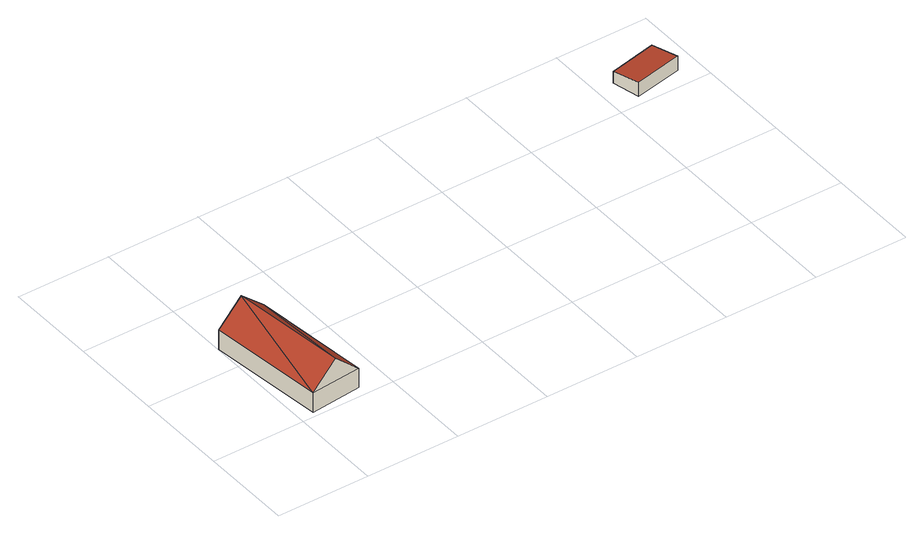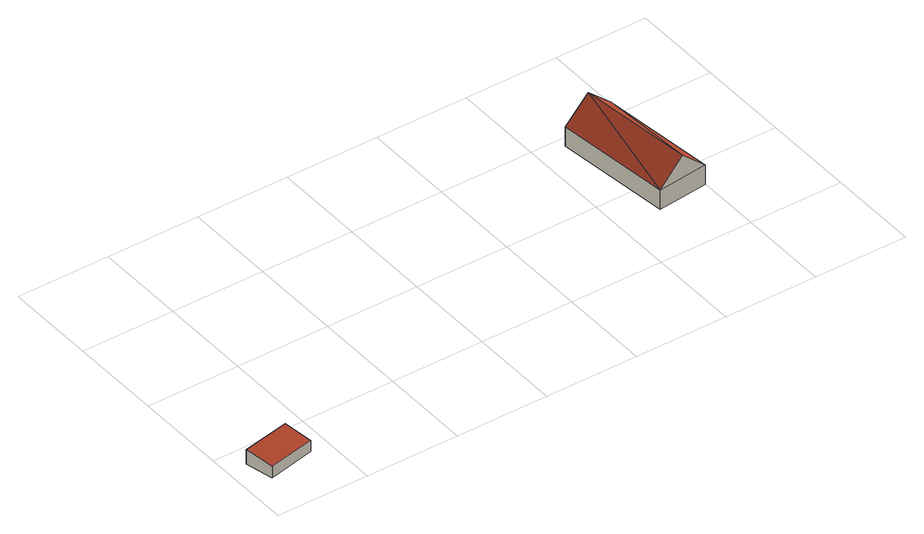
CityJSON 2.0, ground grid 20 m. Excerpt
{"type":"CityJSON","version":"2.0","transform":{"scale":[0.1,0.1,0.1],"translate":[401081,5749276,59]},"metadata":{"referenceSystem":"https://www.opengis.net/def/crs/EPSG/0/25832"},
"CityObjects":{
"building1":{"type":"Building","attributes":{"Gemeindeschluessel":"05515000","Geometrietyp2DReferenz":"3000","function":"31001_2700","roofType":"3100","measuredHeight":9.42},"geometry":[{"type":"Solid","lod":"2","boundaries":[[[[0,1,2,3]],[[4,5,1,0]],[[6,7,5,4]],[[3,2,7,6]],[[0,8,4]],[[6,9,3]],[[3,9,8]],[[8,0,3]],[[9,6,4]],[[4,8,9]],[[1,5,7,2]]]],"semantics":{"surfaces":[{"type":"WallSurface"},{"type":"RoofSurface"},{"type":"GroundSurface"}],"values":[[0,0,0,0,0,0,1,1,1,1,2]]}}]},
"building2":{"type":"Building","attributes":{"Gemeindeschluessel":"05515000","Geometrietyp2DReferenz":"3000","function":"31001_2700","roofType":"2100","measuredHeight":3.32},"geometry":[{"type":"Solid","lod":"2","boundaries":[[[[10,11,12,13]],[[14,15,11,10]],[[16,17,15,14]],[[13,12,17,16]],[[14,10,13,16]],[[11,15,17,12]]]],"semantics":{"surfaces":[{"type":"WallSurface"},{"type":"RoofSurface"},{"type":"GroundSurface"}],"values":[[0,0,0,0,1,2]]}}]}
},
"vertices":[
[1,261,48],[1,261,4],[30,10,4],[30,10,48],[111,274,48],[111,274,4],[140,21,48],[140,21,4],[56,267,98],[85,16,98],
[1156,441,36],[1156,441,3],[1143,502,3],[1143,502,29],[1054,420,36],[1054,420,3],[1041,480,29],[1041,480,3]
]}
